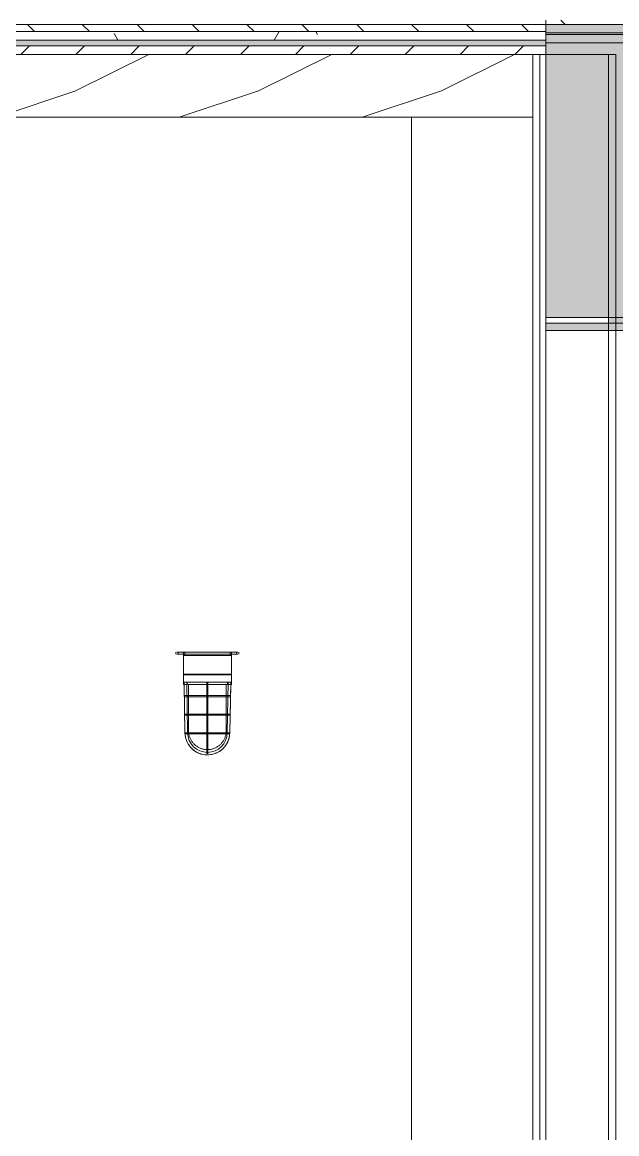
# Model space of a CAD drawing. Header units: inches. Extents: x -4168 to 1483, y -300 to 637.
# Drawn here: x -3454.4 to -3402.5, y 170.6 to 267.8 of the extents above; entities that cross this region are included whole.
import ezdxf

# ---------------------------------------------------------------- set-up
doc = ezdxf.new("R2010")
doc.units = ezdxf.units.IN
doc.header["$MEASUREMENT"] = 0
for name, color, linetype, lineweight in [('0-1', 7, 'Continuous', 5), ('0-3', 55, 'Continuous', 9), ('0-4', 7, 'Continuous', 9), ('A-FLOR-2', 8, 'Continuous', 5), ('A-FLOR-3', 251, 'Continuous', 5), ('A-FLOR-7', 192, 'Continuous', 9), ('A-FLOR-MCUT-2', 51, 'Continuous', 9), ('A-FLOR-PATT-1', 45, 'Continuous', 9), ('A-WALL-4', 250, 'Continuous', 13), ('E-LITE-EQPM', 33, 'Continuous', 9), ('E-LITE-EQPM-1', 55, 'Continuous', 9), ('I-WALL-3', 7, 'Continuous', 9), ('I-WALL-4', 55, 'Continuous', 9), ('S-BEAM-4', 55, 'Continuous', 9)]:
    doc.layers.add(name, color=color, linetype=linetype, lineweight=lineweight)
pattern_1 = [(0, (-3769.654, 146.633), (15.36, 3.84), [1.267, -10.253, 1.267, -10.253, -61.44]), (0, (-3769.654, 146.633), (15.36, 3.84), [-23.04, 1.267, -21.773, 1.267, -10.253, -26.88]), (0, (-3769.654, 146.633), (15.36, 3.84), [-57.6, 1.267, -6.413, 1.267, -17.933]), (120, (-3763.894, 148.553), (-11.0055376, 11.38215), [1.267, -10.253, 1.267, -10.253, -61.44]), (120, (-3763.894, 148.553), (-11.0055376, 11.38215), [-23.04, 1.267, -21.773, 1.267, -10.253, -26.88]), (120, (-3763.894, 148.553), (-11.0055376, 11.38215), [-57.6, 1.267, -6.413, 1.267, -17.933]), (240, (-3761.974, 156.233), (-4.3544624, -15.22215), [1.267, -10.253, 1.267, -10.253, -61.44]), (240, (-3761.974, 156.233), (-4.3544624, -15.22215), [-23.04, 1.267, -21.773, 1.267, -10.253, -26.88]), (240, (-3761.974, 156.233), (-4.3544624, -15.22215), [-57.6, 1.267, -6.413, 1.267, -17.933])]
pattern_2 = [(0, (-3769.654, 146.633), (0, 4.798), []), (315, (-3769.654, 146.633), (4.7984266, 0), [6.786, -6.786]), (45, (-3769.654, 146.633), (4.7984266, 0), [6.786, -6.786])]

# ---------------------------------------------------------------- blocks, each defined once
blk = doc.blocks.new('Lighting-Flood-Cooper-All-Pro-VT1730-LED - sconce-2283050-BUILDING SECTION - NORTH_SOUTH THRU PARKING RAMP - LOOKING WEST')
at = {"layer": 'E-LITE-EQPM'}
for p, q in [((-3440.346, 212.437), (-3440.346, 210.812)), ((-3440.346, 212.437), (-3436.146, 212.437)), ((-3440.284, 212.562), (-3440.284, 212.437)), ((-3436.209, 212.437), (-3436.209, 212.562)), ((-3436.146, 210.812), (-3436.146, 212.437)), ((-3440.346, 210.812), (-3436.146, 210.812)), ((-3440.346, 210.75), (-3440.346, 210.125)), ((-3440.346, 210.75), (-3436.146, 210.75)), ((-3440.346, 210.125), (-3436.146, 210.125)), ((-3440.315, 210.812), (-3440.315, 210.75)), ((-3440.286, 210.125), (-3440.208, 205.678)), ((-3439.98, 205.682), (-3440.058, 210.125)), ((-3440.014, 210.125), (-3440.014, 209.899)), ((-3438.293, 210.126), (-3438.293, 205.679)), ((-3438.2, 205.679), (-3438.2, 210.126)), ((-3436.513, 205.682), (-3436.435, 210.125)), ((-3436.478, 209.899), (-3436.478, 210.125)), ((-3436.284, 205.678), (-3436.207, 210.125)), ((-3436.178, 210.75), (-3436.178, 210.812)), ((-3436.146, 210.125), (-3436.146, 210.75)), ((-3439.782, 208.94), (-3440.099, 208.94)), ((-3440.078, 208.94), (-3439.916, 208.94)), ((-3440.014, 209.899), (-3438.292, 209.899)), ((-3439.896, 209.899), (-3439.896, 205.871)), ((-3438.688, 208.94), (-3439.101, 208.94)), ((-3438.201, 209.899), (-3436.478, 209.899)), ((-3436.393, 208.94), (-3437.805, 208.94)), ((-3436.596, 205.871), (-3436.596, 209.899)), ((-3436.577, 208.94), (-3436.415, 208.94)), ((-3440.098, 208.846), (-3439.101, 208.846)), ((-3439.914, 208.846), (-3440.076, 208.846)), ((-3436.711, 208.846), (-3436.395, 208.846)), ((-3436.417, 208.846), (-3436.578, 208.846)), ((-3439.752, 207.315), (-3440.071, 207.315)), ((-3440.069, 207.221), (-3439.076, 207.221)), ((-3440.055, 207.315), (-3439.945, 207.315)), ((-3439.945, 207.221), (-3440.053, 207.221)), ((-3439.934, 207.315), (-3439.894, 207.315)), ((-3438.695, 207.315), (-3439.076, 207.315)), ((-3437.334, 207.315), (-3438.212, 207.315)), ((-3436.422, 207.315), (-3437.289, 207.315)), ((-3436.741, 207.221), (-3436.423, 207.221)), ((-3436.559, 207.221), (-3436.599, 207.221)), ((-3436.548, 207.315), (-3436.438, 207.315)), ((-3436.44, 207.221), (-3436.547, 207.221)), ((-3439.482, 205.69), (-3440.043, 205.69)), ((-3440.039, 205.596), (-3439.063, 205.596)), ((-3440.026, 205.69), (-3439.908, 205.69)), ((-3439.883, 205.596), (-3440.009, 205.596)), ((-3438.688, 205.69), (-3439.063, 205.69)), ((-3438.293, 205.596), (-3438.293, 205.303)), ((-3436.45, 205.69), (-3438.246, 205.69)), ((-3437.011, 205.596), (-3436.454, 205.596)), ((-3436.483, 205.596), (-3436.618, 205.596)), ((-3436.59, 205.69), (-3436.467, 205.69)), ((-3438.293, 203.991), (-3438.293, 204.206)), ((-3438.293, 204.206), (-3438.293, 203.979)), ((-3438.293, 203.979), (-3438.293, 204.206)), ((-3438.2, 203.979), (-3438.2, 204.492)), ((-3438.2, 204.268), (-3438.2, 203.979)), ((-3438.293, 203.844), (-3438.293, 203.978)), ((-3438.2, 203.978), (-3438.2, 203.844))]:
    blk.add_line(p, q, dxfattribs=at)
at = {"layer": 'E-LITE-EQPM', "flags": 128}
for points in [[(-3440.218, 208.846), (-3440.22, 208.846), (-3440.222, 208.846), (-3440.224, 208.846), (-3440.226, 208.846), (-3440.228, 208.847), (-3440.229, 208.847), (-3440.231, 208.848), (-3440.233, 208.848), (-3440.235, 208.849), (-3440.237, 208.85), (-3440.238, 208.85), (-3440.24, 208.851), (-3440.242, 208.852), (-3440.243, 208.853), (-3440.245, 208.854), (-3440.246, 208.855), (-3440.248, 208.856), (-3440.249, 208.858), (-3440.251, 208.859), (-3440.252, 208.86), (-3440.253, 208.861), (-3440.254, 208.863), (-3440.256, 208.864), (-3440.257, 208.866), (-3440.258, 208.867), (-3440.259, 208.869), (-3440.26, 208.871), (-3440.261, 208.872), (-3440.261, 208.874), (-3440.262, 208.876), (-3440.263, 208.878), (-3440.263, 208.879), (-3440.264, 208.881), (-3440.264, 208.883), (-3440.265, 208.885), (-3440.265, 208.887), (-3440.265, 208.889), (-3440.265, 208.89), (-3440.265, 208.892), (-3440.265, 208.894), (-3440.265, 208.896), (-3440.265, 208.898), (-3440.265, 208.9), (-3440.264, 208.902), (-3440.264, 208.903), (-3440.264, 208.905), (-3440.263, 208.907), (-3440.262, 208.909), (-3440.262, 208.911), (-3440.261, 208.912), (-3440.26, 208.914), (-3440.259, 208.916), (-3440.258, 208.917), (-3440.257, 208.919), (-3440.256, 208.92), (-3440.255, 208.922), (-3440.254, 208.923), (-3440.253, 208.925), (-3440.251, 208.926), (-3440.25, 208.927), (-3440.249, 208.929), (-3440.247, 208.93), (-3440.246, 208.931), (-3440.244, 208.932), (-3440.242, 208.933), (-3440.241, 208.934), (-3440.239, 208.935), (-3440.238, 208.936), (-3440.236, 208.936), (-3440.234, 208.937), (-3440.232, 208.938), (-3440.23, 208.938), (-3440.229, 208.938), (-3440.227, 208.939), (-3440.225, 208.939), (-3440.223, 208.939), (-3440.221, 208.94), (-3440.219, 208.94), (-3440.218, 208.94)], [(-3436.274, 208.94), (-3436.276, 208.94), (-3436.281, 208.94), (-3436.289, 208.94), (-3436.3, 208.94), (-3436.314, 208.94), (-3436.331, 208.94), (-3436.351, 208.94), (-3436.375, 208.94), (-3436.401, 208.94), (-3436.43, 208.94), (-3436.462, 208.94), (-3436.497, 208.94), (-3436.535, 208.94), (-3436.576, 208.94), (-3436.619, 208.94), (-3436.665, 208.94), (-3436.713, 208.94), (-3436.764, 208.94), (-3436.817, 208.94), (-3436.872, 208.94), (-3436.93, 208.94), (-3436.99, 208.94), (-3437.052, 208.94), (-3437.115, 208.94), (-3437.181, 208.94), (-3437.248, 208.94), (-3437.317, 208.94), (-3437.387, 208.94), (-3437.459, 208.94), (-3437.532, 208.94), (-3437.606, 208.94), (-3437.681, 208.94), (-3437.757, 208.94), (-3437.834, 208.94), (-3437.911, 208.94), (-3437.989, 208.94), (-3438.068, 208.94), (-3438.146, 208.94), (-3438.225, 208.94), (-3438.304, 208.94), (-3438.383, 208.94), (-3438.461, 208.94), (-3438.54, 208.94), (-3438.617, 208.94), (-3438.694, 208.94), (-3438.771, 208.94), (-3438.846, 208.94), (-3438.921, 208.94), (-3438.995, 208.94), (-3439.067, 208.94), (-3439.138, 208.94), (-3439.208, 208.94), (-3439.276, 208.94), (-3439.342, 208.94), (-3439.407, 208.94), (-3439.47, 208.94), (-3439.531, 208.94), (-3439.589, 208.94), (-3439.646, 208.94), (-3439.7, 208.94), (-3439.753, 208.94), (-3439.802, 208.94), (-3439.849, 208.94), (-3439.894, 208.94), (-3439.936, 208.94), (-3439.975, 208.94), (-3440.012, 208.94), (-3440.046, 208.94), (-3440.076, 208.94), (-3440.104, 208.94), (-3440.129, 208.94), (-3440.151, 208.94), (-3440.17, 208.94), (-3440.186, 208.94), (-3440.199, 208.94), (-3440.208, 208.94), (-3440.215, 208.94), (-3440.218, 208.94), (-3440.218, 208.94)], [(-3440.218, 208.94), (-3440.217, 208.94), (-3440.212, 208.94), (-3440.204, 208.94), (-3440.193, 208.94), (-3440.179, 208.94), (-3440.162, 208.94), (-3440.142, 208.94), (-3440.118, 208.94)], [(-3439.995, 208.94), (-3439.958, 208.94), (-3439.917, 208.94)], [(-3436.599, 208.94), (-3436.557, 208.94), (-3436.517, 208.94), (-3436.481, 208.94)], [(-3436.388, 208.94), (-3436.363, 208.94), (-3436.341, 208.94), (-3436.323, 208.94), (-3436.307, 208.94), (-3436.294, 208.94), (-3436.285, 208.94), (-3436.278, 208.94), (-3436.275, 208.94), (-3436.274, 208.94)], [(-3436.274, 208.94), (-3436.273, 208.94), (-3436.271, 208.939), (-3436.269, 208.939), (-3436.267, 208.939), (-3436.265, 208.939), (-3436.263, 208.938), (-3436.261, 208.938), (-3436.26, 208.937), (-3436.258, 208.937), (-3436.256, 208.936), (-3436.254, 208.935), (-3436.253, 208.934), (-3436.251, 208.933), (-3436.25, 208.932), (-3436.248, 208.931), (-3436.246, 208.93), (-3436.245, 208.929), (-3436.244, 208.928), (-3436.242, 208.927), (-3436.241, 208.925), (-3436.24, 208.924), (-3436.238, 208.923), (-3436.237, 208.921), (-3436.236, 208.92), (-3436.235, 208.918), (-3436.234, 208.916), (-3436.233, 208.915), (-3436.232, 208.913), (-3436.231, 208.911), (-3436.231, 208.91), (-3436.23, 208.908), (-3436.23, 208.906), (-3436.229, 208.904), (-3436.229, 208.903), (-3436.228, 208.901), (-3436.228, 208.899), (-3436.228, 208.897), (-3436.228, 208.895), (-3436.228, 208.893), (-3436.228, 208.891), (-3436.228, 208.89), (-3436.228, 208.888), (-3436.228, 208.886), (-3436.228, 208.884), (-3436.229, 208.882), (-3436.229, 208.88), (-3436.23, 208.878), (-3436.23, 208.877), (-3436.231, 208.875), (-3436.232, 208.873), (-3436.233, 208.872), (-3436.233, 208.87), (-3436.234, 208.868), (-3436.235, 208.867), (-3436.237, 208.865), (-3436.238, 208.864), (-3436.239, 208.862), (-3436.24, 208.861), (-3436.241, 208.859), (-3436.243, 208.858), (-3436.244, 208.857), (-3436.246, 208.856), (-3436.247, 208.855), (-3436.249, 208.854), (-3436.25, 208.853), (-3436.252, 208.852), (-3436.254, 208.851), (-3436.255, 208.85), (-3436.257, 208.849), (-3436.259, 208.849), (-3436.26, 208.848), (-3436.262, 208.847), (-3436.264, 208.847), (-3436.266, 208.847), (-3436.268, 208.846), (-3436.27, 208.846), (-3436.272, 208.846), (-3436.273, 208.846), (-3436.274, 208.846)], [(-3440.218, 208.846), (-3440.217, 208.846), (-3440.212, 208.846), (-3440.204, 208.846), (-3440.193, 208.846), (-3440.179, 208.846), (-3440.162, 208.846), (-3440.142, 208.846), (-3440.118, 208.846), (-3440.092, 208.846), (-3440.063, 208.846), (-3440.031, 208.846), (-3439.995, 208.846), (-3439.958, 208.846), (-3439.917, 208.846), (-3439.874, 208.846), (-3439.828, 208.846), (-3439.78, 208.846), (-3439.729, 208.846), (-3439.676, 208.846), (-3439.62, 208.846), (-3439.563, 208.846), (-3439.503, 208.846), (-3439.441, 208.846), (-3439.377, 208.846), (-3439.312, 208.846), (-3439.245, 208.846), (-3439.176, 208.846), (-3439.106, 208.846), (-3439.034, 208.846), (-3438.961, 208.846), (-3438.887, 208.846), (-3438.812, 208.846), (-3438.736, 208.846), (-3438.659, 208.846), (-3438.582, 208.846), (-3438.504, 208.846), (-3438.425, 208.846), (-3438.346, 208.846), (-3438.268, 208.846), (-3438.189, 208.846), (-3438.11, 208.846), (-3438.031, 208.846), (-3437.953, 208.846), (-3437.875, 208.846), (-3437.798, 208.846), (-3437.722, 208.846), (-3437.646, 208.846), (-3437.572, 208.846), (-3437.498, 208.846), (-3437.426, 208.846), (-3437.355, 208.846), (-3437.285, 208.846), (-3437.217, 208.846), (-3437.151, 208.846), (-3437.086, 208.846), (-3437.023, 208.846), (-3436.962, 208.846), (-3436.903, 208.846), (-3436.847, 208.846), (-3436.792, 208.846), (-3436.74, 208.846), (-3436.69, 208.846), (-3436.643, 208.846), (-3436.599, 208.846), (-3436.557, 208.846), (-3436.517, 208.846), (-3436.481, 208.846), (-3436.447, 208.846), (-3436.416, 208.846), (-3436.388, 208.846), (-3436.363, 208.846), (-3436.341, 208.846), (-3436.323, 208.846), (-3436.307, 208.846), (-3436.294, 208.846), (-3436.285, 208.846), (-3436.278, 208.846), (-3436.275, 208.846), (-3436.274, 208.846)], [(-3440.104, 208.846), (-3440.129, 208.846), (-3440.151, 208.846), (-3440.17, 208.846), (-3440.186, 208.846), (-3440.199, 208.846), (-3440.208, 208.846), (-3440.215, 208.846), (-3440.218, 208.846), (-3440.218, 208.846)], [(-3439.894, 208.846), (-3439.936, 208.846), (-3439.975, 208.846), (-3440.012, 208.846)], [(-3436.497, 208.846), (-3436.535, 208.846), (-3436.576, 208.846)], [(-3436.274, 208.846), (-3436.276, 208.846), (-3436.281, 208.846), (-3436.289, 208.846), (-3436.3, 208.846), (-3436.314, 208.846), (-3436.331, 208.846), (-3436.351, 208.846), (-3436.375, 208.846)], [(-3440.191, 207.221), (-3440.192, 207.221), (-3440.194, 207.221), (-3440.196, 207.221), (-3440.198, 207.221), (-3440.2, 207.222), (-3440.202, 207.222), (-3440.203, 207.223), (-3440.205, 207.223), (-3440.207, 207.224), (-3440.209, 207.225), (-3440.21, 207.225), (-3440.212, 207.226), (-3440.214, 207.227), (-3440.215, 207.228), (-3440.217, 207.229), (-3440.219, 207.23), (-3440.22, 207.231), (-3440.221, 207.233), (-3440.223, 207.234), (-3440.224, 207.235), (-3440.225, 207.236), (-3440.227, 207.238), (-3440.228, 207.239), (-3440.229, 207.241), (-3440.23, 207.242), (-3440.231, 207.244), (-3440.232, 207.246), (-3440.233, 207.247), (-3440.233, 207.249), (-3440.234, 207.251), (-3440.235, 207.253), (-3440.235, 207.254), (-3440.236, 207.256), (-3440.236, 207.258), (-3440.237, 207.26), (-3440.237, 207.262), (-3440.237, 207.264), (-3440.237, 207.265), (-3440.237, 207.267), (-3440.237, 207.269), (-3440.237, 207.271), (-3440.237, 207.273), (-3440.237, 207.275), (-3440.237, 207.277), (-3440.236, 207.278), (-3440.236, 207.28), (-3440.235, 207.282), (-3440.235, 207.284), (-3440.234, 207.286), (-3440.233, 207.287), (-3440.232, 207.289), (-3440.231, 207.291), (-3440.231, 207.292), (-3440.229, 207.294), (-3440.228, 207.295), (-3440.227, 207.297), (-3440.226, 207.298), (-3440.225, 207.3), (-3440.224, 207.301), (-3440.222, 207.302), (-3440.221, 207.304), (-3440.219, 207.305), (-3440.218, 207.306), (-3440.216, 207.307), (-3440.215, 207.308), (-3440.213, 207.309), (-3440.211, 207.31), (-3440.21, 207.311), (-3440.208, 207.311), (-3440.206, 207.312), (-3440.204, 207.313), (-3440.203, 207.313), (-3440.201, 207.313), (-3440.199, 207.314), (-3440.197, 207.314), (-3440.195, 207.314), (-3440.193, 207.315), (-3440.192, 207.315), (-3440.191, 207.315)], [(-3436.302, 207.315), (-3436.304, 207.315), (-3436.308, 207.315), (-3436.316, 207.315), (-3436.327, 207.315), (-3436.341, 207.315), (-3436.358, 207.315), (-3436.378, 207.315), (-3436.401, 207.315), (-3436.427, 207.315), (-3436.456, 207.315), (-3436.487, 207.315), (-3436.522, 207.315), (-3436.559, 207.315), (-3436.599, 207.315), (-3436.642, 207.315), (-3436.687, 207.315), (-3436.735, 207.315), (-3436.785, 207.315), (-3436.837, 207.315), (-3436.892, 207.315), (-3436.949, 207.315), (-3437.008, 207.315), (-3437.069, 207.315), (-3437.131, 207.315), (-3437.196, 207.315), (-3437.262, 207.315), (-3437.33, 207.315), (-3437.399, 207.315), (-3437.47, 207.315), (-3437.542, 207.315), (-3437.615, 207.315), (-3437.689, 207.315), (-3437.764, 207.315), (-3437.84, 207.315), (-3437.916, 207.315), (-3437.993, 207.315), (-3438.07, 207.315), (-3438.148, 207.315), (-3438.225, 207.315), (-3438.303, 207.315), (-3438.381, 207.315), (-3438.458, 207.315), (-3438.535, 207.315), (-3438.612, 207.315), (-3438.688, 207.315), (-3438.763, 207.315), (-3438.838, 207.315), (-3438.912, 207.315), (-3438.984, 207.315), (-3439.055, 207.315), (-3439.125, 207.315), (-3439.194, 207.315), (-3439.261, 207.315), (-3439.327, 207.315), (-3439.391, 207.315), (-3439.452, 207.315), (-3439.512, 207.315), (-3439.57, 207.315), (-3439.626, 207.315), (-3439.68, 207.315), (-3439.731, 207.315), (-3439.78, 207.315), (-3439.827, 207.315), (-3439.871, 207.315), (-3439.912, 207.315), (-3439.951, 207.315), (-3439.987, 207.315), (-3440.02, 207.315), (-3440.051, 207.315), (-3440.078, 207.315), (-3440.103, 207.315), (-3440.124, 207.315), (-3440.143, 207.315), (-3440.159, 207.315), (-3440.171, 207.315), (-3440.18, 207.315), (-3440.187, 207.315), (-3440.19, 207.315), (-3440.191, 207.315)], [(-3440.191, 207.315), (-3440.189, 207.315), (-3440.184, 207.315), (-3440.177, 207.315), (-3440.166, 207.315), (-3440.152, 207.315), (-3440.135, 207.315), (-3440.115, 207.315), (-3440.092, 207.315)], [(-3440.191, 207.221), (-3440.189, 207.221), (-3440.184, 207.221), (-3440.177, 207.221), (-3440.166, 207.221), (-3440.152, 207.221), (-3440.135, 207.221), (-3440.115, 207.221), (-3440.092, 207.221), (-3440.066, 207.221), (-3440.037, 207.221), (-3440.005, 207.221), (-3439.971, 207.221), (-3439.934, 207.221), (-3439.894, 207.221), (-3439.851, 207.221), (-3439.806, 207.221), (-3439.758, 207.221), (-3439.708, 207.221), (-3439.656, 207.221), (-3439.601, 207.221), (-3439.544, 207.221), (-3439.485, 207.221), (-3439.424, 207.221), (-3439.361, 207.221), (-3439.297, 207.221), (-3439.231, 207.221), (-3439.163, 207.221), (-3439.093, 207.221), (-3439.023, 207.221), (-3438.951, 207.221), (-3438.878, 207.221), (-3438.804, 207.221), (-3438.729, 207.221), (-3438.653, 207.221), (-3438.577, 207.221), (-3438.5, 207.221), (-3438.423, 207.221), (-3438.345, 207.221), (-3438.267, 207.221), (-3438.19, 207.221), (-3438.112, 207.221), (-3438.034, 207.221), (-3437.957, 207.221), (-3437.881, 207.221), (-3437.805, 207.221), (-3437.729, 207.221), (-3437.655, 207.221), (-3437.581, 207.221), (-3437.509, 207.221), (-3437.437, 207.221), (-3437.367, 207.221), (-3437.299, 207.221), (-3437.232, 207.221), (-3437.166, 207.221), (-3437.102, 207.221), (-3437.04, 207.221), (-3436.98, 207.221), (-3436.922, 207.221), (-3436.866, 207.221), (-3436.813, 207.221), (-3436.761, 207.221), (-3436.712, 207.221), (-3436.666, 207.221), (-3436.622, 207.221), (-3436.58, 207.221), (-3436.542, 207.221), (-3436.506, 207.221), (-3436.472, 207.221), (-3436.442, 207.221), (-3436.415, 207.221), (-3436.39, 207.221), (-3436.368, 207.221), (-3436.35, 207.221), (-3436.334, 207.221), (-3436.322, 207.221), (-3436.312, 207.221), (-3436.306, 207.221), (-3436.303, 207.221), (-3436.302, 207.221)], [(-3440.078, 207.221), (-3440.103, 207.221), (-3440.124, 207.221), (-3440.143, 207.221), (-3440.159, 207.221), (-3440.171, 207.221), (-3440.18, 207.221), (-3440.187, 207.221), (-3440.19, 207.221), (-3440.191, 207.221)], [(-3436.415, 207.315), (-3436.39, 207.315), (-3436.368, 207.315), (-3436.35, 207.315), (-3436.334, 207.315), (-3436.322, 207.315), (-3436.312, 207.315), (-3436.306, 207.315), (-3436.303, 207.315), (-3436.302, 207.315)], [(-3436.302, 207.221), (-3436.304, 207.221), (-3436.308, 207.221), (-3436.316, 207.221), (-3436.327, 207.221), (-3436.341, 207.221), (-3436.358, 207.221), (-3436.378, 207.221), (-3436.401, 207.221)], [(-3436.302, 207.315), (-3436.3, 207.315), (-3436.298, 207.314), (-3436.297, 207.314), (-3436.295, 207.314), (-3436.293, 207.314), (-3436.291, 207.313), (-3436.289, 207.313), (-3436.287, 207.312), (-3436.286, 207.312), (-3436.284, 207.311), (-3436.282, 207.31), (-3436.281, 207.309), (-3436.279, 207.308), (-3436.277, 207.307), (-3436.276, 207.306), (-3436.274, 207.305), (-3436.273, 207.304), (-3436.271, 207.303), (-3436.27, 207.302), (-3436.269, 207.3), (-3436.267, 207.299), (-3436.266, 207.298), (-3436.265, 207.296), (-3436.264, 207.295), (-3436.263, 207.293), (-3436.262, 207.291), (-3436.261, 207.29), (-3436.26, 207.288), (-3436.259, 207.286), (-3436.259, 207.285), (-3436.258, 207.283), (-3436.257, 207.281), (-3436.257, 207.279), (-3436.256, 207.278), (-3436.256, 207.276), (-3436.256, 207.274), (-3436.256, 207.272), (-3436.255, 207.27), (-3436.255, 207.268), (-3436.255, 207.266), (-3436.255, 207.265), (-3436.256, 207.263), (-3436.256, 207.261), (-3436.256, 207.259), (-3436.257, 207.257), (-3436.257, 207.255), (-3436.258, 207.253), (-3436.258, 207.252), (-3436.259, 207.25), (-3436.26, 207.248), (-3436.26, 207.247), (-3436.261, 207.245), (-3436.262, 207.243), (-3436.263, 207.242), (-3436.264, 207.24), (-3436.265, 207.239), (-3436.267, 207.237), (-3436.268, 207.236), (-3436.269, 207.234), (-3436.271, 207.233), (-3436.272, 207.232), (-3436.273, 207.231), (-3436.275, 207.23), (-3436.276, 207.229), (-3436.278, 207.228), (-3436.28, 207.227), (-3436.281, 207.226), (-3436.283, 207.225), (-3436.285, 207.224), (-3436.287, 207.224), (-3436.288, 207.223), (-3436.29, 207.222), (-3436.292, 207.222), (-3436.294, 207.222), (-3436.296, 207.221), (-3436.297, 207.221), (-3436.299, 207.221), (-3436.301, 207.221), (-3436.302, 207.221)], [(-3440.208, 205.678), (-3440.171, 205.328), (-3440.071, 204.99), (-3439.912, 204.675), (-3439.699, 204.394), (-3439.44, 204.155), (-3439.142, 203.967), (-3438.815, 203.835), (-3438.47, 203.763), (-3438.118, 203.755), (-3437.77, 203.809), (-3437.437, 203.925), (-3437.13, 204.099), (-3436.859, 204.325), (-3436.633, 204.595), (-3436.46, 204.902), (-3436.343, 205.234), (-3436.284, 205.678)], [(-3440.16, 205.596), (-3440.162, 205.596), (-3440.164, 205.596), (-3440.165, 205.596), (-3440.167, 205.596), (-3440.169, 205.597), (-3440.171, 205.597), (-3440.173, 205.598), (-3440.175, 205.598), (-3440.176, 205.599), (-3440.178, 205.6), (-3440.18, 205.6), (-3440.182, 205.601), (-3440.183, 205.602), (-3440.185, 205.603), (-3440.186, 205.604), (-3440.188, 205.605), (-3440.189, 205.606), (-3440.191, 205.608), (-3440.192, 205.609), (-3440.194, 205.61), (-3440.195, 205.611), (-3440.196, 205.613), (-3440.197, 205.614), (-3440.198, 205.616), (-3440.199, 205.617), (-3440.2, 205.619), (-3440.201, 205.621), (-3440.202, 205.622), (-3440.203, 205.624), (-3440.204, 205.626), (-3440.204, 205.628), (-3440.205, 205.629), (-3440.205, 205.631), (-3440.206, 205.633), (-3440.206, 205.635), (-3440.206, 205.637), (-3440.207, 205.639), (-3440.207, 205.64), (-3440.207, 205.642), (-3440.207, 205.644), (-3440.207, 205.646), (-3440.206, 205.648), (-3440.206, 205.65), (-3440.206, 205.652), (-3440.206, 205.653), (-3440.205, 205.655), (-3440.205, 205.657), (-3440.204, 205.659), (-3440.203, 205.661), (-3440.203, 205.662), (-3440.202, 205.664), (-3440.201, 205.666), (-3440.2, 205.667), (-3440.199, 205.669), (-3440.198, 205.67), (-3440.197, 205.672), (-3440.195, 205.673), (-3440.194, 205.675), (-3440.193, 205.676), (-3440.192, 205.677), (-3440.19, 205.679), (-3440.189, 205.68), (-3440.187, 205.681), (-3440.186, 205.682), (-3440.184, 205.683), (-3440.182, 205.684), (-3440.181, 205.685), (-3440.179, 205.686), (-3440.177, 205.686), (-3440.176, 205.687), (-3440.174, 205.688), (-3440.172, 205.688), (-3440.17, 205.688), (-3440.168, 205.689), (-3440.167, 205.689), (-3440.165, 205.689), (-3440.163, 205.69), (-3440.161, 205.69), (-3440.16, 205.69)], [(-3436.333, 205.69), (-3436.334, 205.69), (-3436.339, 205.69), (-3436.347, 205.69), (-3436.357, 205.69), (-3436.371, 205.69), (-3436.388, 205.69), (-3436.407, 205.69), (-3436.43, 205.69), (-3436.456, 205.69), (-3436.484, 205.69), (-3436.515, 205.69), (-3436.549, 205.69), (-3436.586, 205.69), (-3436.625, 205.69), (-3436.667, 205.69), (-3436.712, 205.69), (-3436.758, 205.69), (-3436.808, 205.69), (-3436.859, 205.69), (-3436.913, 205.69), (-3436.969, 205.69), (-3437.027, 205.69), (-3437.087, 205.69), (-3437.149, 205.69), (-3437.212, 205.69), (-3437.278, 205.69), (-3437.344, 205.69), (-3437.413, 205.69), (-3437.482, 205.69), (-3437.553, 205.69), (-3437.625, 205.69), (-3437.698, 205.69), (-3437.771, 205.69), (-3437.846, 205.69), (-3437.921, 205.69), (-3437.997, 205.69), (-3438.073, 205.69), (-3438.149, 205.69), (-3438.226, 205.69), (-3438.302, 205.69), (-3438.379, 205.69), (-3438.455, 205.69), (-3438.531, 205.69), (-3438.606, 205.69), (-3438.681, 205.69), (-3438.755, 205.69), (-3438.829, 205.69), (-3438.901, 205.69), (-3438.972, 205.69), (-3439.043, 205.69), (-3439.112, 205.69), (-3439.179, 205.69), (-3439.245, 205.69), (-3439.31, 205.69), (-3439.372, 205.69), (-3439.433, 205.69), (-3439.493, 205.69), (-3439.55, 205.69), (-3439.605, 205.69), (-3439.657, 205.69), (-3439.708, 205.69), (-3439.756, 205.69), (-3439.802, 205.69), (-3439.845, 205.69), (-3439.886, 205.69), (-3439.924, 205.69), (-3439.96, 205.69), (-3439.992, 205.69), (-3440.022, 205.69), (-3440.049, 205.69), (-3440.074, 205.69), (-3440.095, 205.69), (-3440.113, 205.69), (-3440.128, 205.69), (-3440.141, 205.69), (-3440.15, 205.69), (-3440.156, 205.69), (-3440.159, 205.69), (-3440.16, 205.69)], [(-3440.16, 205.69), (-3440.158, 205.69), (-3440.154, 205.69), (-3440.146, 205.69), (-3440.135, 205.69), (-3440.122, 205.69), (-3440.105, 205.69), (-3440.085, 205.69), (-3440.063, 205.69)], [(-3440.16, 205.596), (-3440.158, 205.596), (-3440.154, 205.596), (-3440.146, 205.596), (-3440.135, 205.596), (-3440.122, 205.596), (-3440.105, 205.596), (-3440.085, 205.596), (-3440.063, 205.596), (-3440.037, 205.596), (-3440.009, 205.596), (-3439.978, 205.596), (-3439.944, 205.596), (-3439.907, 205.596), (-3439.868, 205.596), (-3439.826, 205.596), (-3439.781, 205.596), (-3439.734, 205.596), (-3439.685, 205.596), (-3439.633, 205.596), (-3439.58, 205.596), (-3439.524, 205.596), (-3439.466, 205.596), (-3439.406, 205.596), (-3439.344, 205.596), (-3439.28, 205.596), (-3439.215, 205.596), (-3439.148, 205.596), (-3439.08, 205.596), (-3439.011, 205.596), (-3438.94, 205.596), (-3438.868, 205.596), (-3438.795, 205.596), (-3438.721, 205.596), (-3438.647, 205.596), (-3438.572, 205.596), (-3438.496, 205.596), (-3438.42, 205.596), (-3438.344, 205.596), (-3438.267, 205.596), (-3438.19, 205.596), (-3438.114, 205.596), (-3438.038, 205.596), (-3437.962, 205.596), (-3437.886, 205.596), (-3437.812, 205.596), (-3437.737, 205.596), (-3437.664, 205.596), (-3437.592, 205.596), (-3437.52, 205.596), (-3437.45, 205.596), (-3437.381, 205.596), (-3437.314, 205.596), (-3437.248, 205.596), (-3437.183, 205.596), (-3437.12, 205.596), (-3437.059, 205.596), (-3437, 205.596), (-3436.943, 205.596), (-3436.888, 205.596), (-3436.835, 205.596), (-3436.785, 205.596), (-3436.737, 205.596), (-3436.691, 205.596), (-3436.647, 205.596), (-3436.607, 205.596), (-3436.569, 205.596), (-3436.533, 205.596), (-3436.5, 205.596), (-3436.47, 205.596), (-3436.443, 205.596), (-3436.419, 205.596), (-3436.398, 205.596), (-3436.38, 205.596), (-3436.364, 205.596), (-3436.352, 205.596), (-3436.343, 205.596), (-3436.336, 205.596), (-3436.333, 205.596), (-3436.333, 205.596)], [(-3440.049, 205.596), (-3440.074, 205.596), (-3440.095, 205.596), (-3440.113, 205.596), (-3440.128, 205.596), (-3440.141, 205.596), (-3440.15, 205.596), (-3440.156, 205.596), (-3440.159, 205.596), (-3440.16, 205.596)], [(-3439.978, 205.69), (-3439.944, 205.69), (-3439.907, 205.69), (-3439.868, 205.69)], [(-3439.845, 205.596), (-3439.886, 205.596), (-3439.924, 205.596), (-3439.96, 205.596)], [(-3438.26, 204.221), (-3438.312, 204.222), (-3438.378, 204.226), (-3438.444, 204.233), (-3438.509, 204.242), (-3438.574, 204.254), (-3438.639, 204.268), (-3438.702, 204.285), (-3438.765, 204.305), (-3438.828, 204.327), (-3438.889, 204.351), (-3438.949, 204.378), (-3439.008, 204.408), (-3439.066, 204.439), (-3439.123, 204.473), (-3439.178, 204.509), (-3439.232, 204.548), (-3439.284, 204.588), (-3439.334, 204.631), (-3439.383, 204.675), (-3439.43, 204.722), (-3439.475, 204.77), (-3439.518, 204.82), (-3439.559, 204.871), (-3439.598, 204.925), (-3439.635, 204.98), (-3439.669, 205.036), (-3439.702, 205.093), (-3439.732, 205.152), (-3439.759, 205.212), (-3439.784, 205.273), (-3439.807, 205.335), (-3439.827, 205.398), (-3439.845, 205.462), (-3439.86, 205.526), (-3439.872, 205.591), (-3439.882, 205.656), (-3439.89, 205.721), (-3439.894, 205.787), (-3439.896, 205.853), (-3439.896, 205.871)], [(-3438.293, 205.679), (-3438.293, 204.86), (-3438.293, 204.206), (-3438.293, 203.844)], [(-3436.596, 205.871), (-3436.598, 205.805), (-3436.602, 205.739), (-3436.608, 205.674), (-3436.617, 205.608), (-3436.629, 205.543), (-3436.644, 205.479), (-3436.661, 205.415), (-3436.68, 205.352), (-3436.702, 205.29), (-3436.727, 205.229), (-3436.754, 205.168), (-3436.783, 205.109), (-3436.814, 205.051), (-3436.848, 204.995), (-3436.885, 204.939), (-3436.923, 204.886), (-3436.963, 204.834), (-3437.006, 204.783), (-3437.05, 204.734), (-3437.097, 204.687), (-3437.145, 204.642), (-3437.195, 204.599), (-3437.247, 204.558), (-3437.3, 204.519), (-3437.355, 204.483), (-3437.411, 204.448), (-3437.469, 204.416), (-3437.527, 204.386), (-3437.587, 204.358), (-3437.648, 204.333), (-3437.71, 204.311), (-3437.773, 204.29), (-3437.837, 204.273), (-3437.901, 204.258), (-3437.966, 204.245), (-3438.031, 204.235), (-3438.097, 204.228), (-3438.163, 204.223), (-3438.229, 204.221)], [(-3438.2, 203.844), (-3438.2, 204.206), (-3438.2, 204.86), (-3438.2, 205.679)], [(-3436.549, 205.596), (-3436.586, 205.596), (-3436.625, 205.596)], [(-3436.607, 205.69), (-3436.569, 205.69), (-3436.533, 205.69), (-3436.5, 205.69)], [(-3436.443, 205.69), (-3436.419, 205.69), (-3436.398, 205.69), (-3436.38, 205.69), (-3436.364, 205.69), (-3436.352, 205.69), (-3436.343, 205.69), (-3436.336, 205.69), (-3436.333, 205.69), (-3436.333, 205.69)], [(-3436.333, 205.596), (-3436.334, 205.596), (-3436.339, 205.596), (-3436.347, 205.596), (-3436.357, 205.596), (-3436.371, 205.596), (-3436.388, 205.596), (-3436.407, 205.596), (-3436.43, 205.596)], [(-3436.333, 205.69), (-3436.331, 205.69), (-3436.329, 205.689), (-3436.327, 205.689), (-3436.325, 205.689), (-3436.324, 205.689), (-3436.322, 205.688), (-3436.32, 205.688), (-3436.318, 205.687), (-3436.316, 205.687), (-3436.315, 205.686), (-3436.313, 205.685), (-3436.311, 205.684), (-3436.31, 205.683), (-3436.308, 205.682), (-3436.306, 205.681), (-3436.305, 205.68), (-3436.303, 205.679), (-3436.302, 205.678), (-3436.301, 205.677), (-3436.299, 205.675), (-3436.298, 205.674), (-3436.297, 205.673), (-3436.296, 205.671), (-3436.294, 205.67), (-3436.293, 205.668), (-3436.292, 205.666), (-3436.292, 205.665), (-3436.291, 205.663), (-3436.29, 205.661), (-3436.289, 205.66), (-3436.289, 205.658), (-3436.288, 205.656), (-3436.287, 205.654), (-3436.287, 205.653), (-3436.287, 205.651), (-3436.286, 205.649), (-3436.286, 205.647), (-3436.286, 205.645), (-3436.286, 205.643), (-3436.286, 205.641), (-3436.286, 205.64), (-3436.286, 205.638), (-3436.287, 205.636), (-3436.287, 205.634), (-3436.287, 205.632), (-3436.288, 205.63), (-3436.288, 205.628), (-3436.289, 205.627), (-3436.289, 205.625), (-3436.29, 205.623), (-3436.291, 205.622), (-3436.292, 205.62), (-3436.293, 205.618), (-3436.294, 205.617), (-3436.295, 205.615), (-3436.296, 205.614), (-3436.297, 205.612), (-3436.299, 205.611), (-3436.3, 205.609), (-3436.301, 205.608), (-3436.303, 205.607), (-3436.304, 205.606), (-3436.306, 205.605), (-3436.307, 205.604), (-3436.309, 205.603), (-3436.31, 205.602), (-3436.312, 205.601), (-3436.314, 205.6), (-3436.315, 205.599), (-3436.317, 205.599), (-3436.319, 205.598), (-3436.321, 205.597), (-3436.323, 205.597), (-3436.324, 205.597), (-3436.326, 205.596), (-3436.328, 205.596), (-3436.33, 205.596), (-3436.332, 205.596), (-3436.333, 205.596)], [(-3438.2, 204.288), (-3438.2, 204.206), (-3438.2, 203.991)], [(-3438.293, 203.797), (-3438.293, 203.79), (-3438.291, 203.783), (-3438.289, 203.777), (-3438.285, 203.771), (-3438.281, 203.766), (-3438.276, 203.761), (-3438.271, 203.757), (-3438.259, 203.752), (-3438.248, 203.75), (-3438.239, 203.751), (-3438.231, 203.753), (-3438.224, 203.756), (-3438.214, 203.764), (-3438.208, 203.771), (-3438.204, 203.777), (-3438.201, 203.787), (-3438.2, 203.797)]]:
    blk.add_lwpolyline(points, dxfattribs=at)
at = {"layer": 'E-LITE-EQPM'}
blk.add_arc((-3438.246, 205.713), 1.734, 181, 359, dxfattribs=at)
at = {"layer": 'E-LITE-EQPM-1'}
for p, q in [((-3440.996, 212.75), (-3440.996, 212.562)), ((-3440.911, 212.75), (-3440.803, 212.75)), ((-3440.803, 212.562), (-3440.911, 212.562)), ((-3440.803, 212.75), (-3440.595, 212.75)), ((-3440.803, 212.75), (-3440.803, 212.562)), ((-3440.595, 212.562), (-3440.803, 212.562)), ((-3440.595, 212.75), (-3440.232, 212.75)), ((-3440.232, 212.562), (-3440.595, 212.562)), ((-3436.146, 212.75), (-3440.346, 212.75)), ((-3440.346, 212.75), (-3440.346, 209.899)), ((-3440.232, 212.75), (-3436.261, 212.75)), ((-3440.232, 212.75), (-3440.232, 212.562)), ((-3436.261, 212.562), (-3440.232, 212.562)), ((-3436.261, 212.75), (-3435.898, 212.75)), ((-3436.261, 212.75), (-3436.261, 212.562)), ((-3435.898, 212.562), (-3436.261, 212.562)), ((-3436.146, 209.899), (-3436.146, 212.75)), ((-3435.898, 212.75), (-3435.689, 212.75)), ((-3435.689, 212.562), (-3435.898, 212.562)), ((-3435.689, 212.75), (-3435.582, 212.75)), ((-3435.689, 212.75), (-3435.689, 212.562)), ((-3435.582, 212.562), (-3435.689, 212.562)), ((-3435.496, 212.562), (-3435.496, 212.75)), ((-3440.346, 209.899), (-3436.146, 209.899)), ((-3440.282, 209.899), (-3440.208, 205.681)), ((-3436.211, 209.899), (-3436.284, 205.681))]:
    blk.add_line(p, q, dxfattribs=at)
blk.add_arc((-3438.246, 205.715), 1.962, 181, 359, dxfattribs=at)
blk = doc.blocks.new('CTR - 1st Phase - Common Walls_rvt-1-BUILDING SECTION - NORTH_SOUTH THRU PARKING RAMP - LOOKING WEST')
at = {"layer": 'A-WALL-4'}
for p, q in [((-3409.174, 136), (-3409.174, 265)), ((-3408.674, 136), (-3408.674, 265)), ((-3403.174, 136), (-3403.174, 265))]:
    blk.add_line(p, q, dxfattribs=at)
at = {"layer": 'I-WALL-3'}
for p, q in [((-3402.549, 265), (-3409.799, 265)), ((-3409.799, 265), (-3409.799, 136)), ((-3402.549, 136), (-3402.549, 265))]:
    blk.add_line(p, q, dxfattribs=at)
at = {"layer": 'I-WALL-4'}
blk.add_line((-3420.407, 259.5), (-3420.407, 136), dxfattribs=at)
at = {"layer": '0-4'}
blk.add_blockref('Lighting-Flood-Cooper-All-Pro-VT1730-LED - sconce-2283050-BUILDING SECTION - NORTH_SOUTH THRU PARKING RAMP - LOOKING WEST', (0, 0), dxfattribs=at)
blk = doc.blocks.new('LVL-Laminated Veneer Lumber - 4X6 S_ PINE - NO_ 1-1619292-BUILDING SECTION - NORTH_SOUTH THRU PARKING RAMP - LOOKING WEST')
at = {"layer": 'S-BEAM-4'}
h = blk.add_hatch(dxfattribs=at)
h.set_pattern_fill('FP_19', color=256, style=0, pattern_type=2)
h.set_pattern_definition([(216.87, (-3763.257, 162.627), (47.980943, 31.987086), [7.997, -71.971]), (206.565, (-3753.661, 157.829), (-15.99371, -15.99413), [17.881, -17.881]), (198.435, (-3753.661, 149.832), (-31.98674, -15.99388), [10.115, -40.461])])
h.paths.add_polyline_path([(-3479.224, 259.5), (-3409.799, 259.5), (-3409.799, 265), (-3479.224, 265), (-3479.224, 263)], flags=0)
blk.add_line((-3479.224, 259.5), (-3409.799, 259.5), dxfattribs=at)
blk = doc.blocks.new('CTR - 1st Phase - Structure_rvt-1-BUILDING SECTION - NORTH_SOUTH THRU PARKING RAMP - LOOKING WEST')
at = {"layer": '0-3'}
blk.add_blockref('LVL-Laminated Veneer Lumber - 4X6 S_ PINE - NO_ 1-1619292-BUILDING SECTION - NORTH_SOUTH THRU PARKING RAMP - LOOKING WEST', (0, 0), dxfattribs=at)

msp = doc.modelspace()

# ---------------------------------------------------------------- hatches: boundary and pattern name
at = {"layer": 'A-FLOR-2'}
h = msp.add_hatch(color=256, dxfattribs=at)
h.paths.add_polyline_path([(-2924.0475, 266.75), (-2076.1737, 266.75), (-2076.1737, 266.875), (-2542.776, 266.875), (-3408.6737, 266.875), (-3408.6737, 266.75), (-2932.4271, 266.75)], flags=0)
h.paths.add_polyline_path([(-3855.8487, 266.75), (-3481.1737, 266.75), (-3481.1737, 266.875), (-3857.9737, 266.875), (-3857.9737, 266.75)], flags=0)
msp.add_hatch(color=256, dxfattribs=at).paths.add_polyline_path([(-3479.2237, 265.75), (-3408.6737, 265.75), (-3408.6737, 266.25), (-3479.2237, 266.25), (-3479.2237, 266)], flags=0)
at = {"layer": 'A-FLOR-3'}
h = msp.add_hatch(color=256, dxfattribs=at)
h.paths.add_polyline_path([(-2076.7987, 241.5), (-2076.1737, 241.5), (-2076.1737, 242), (-2510.9362, 242), (-2510.9362, 241.5), (-2094.4678, 241.5)], flags=0)
h.paths.add_polyline_path([(-3851.8487, 241.5), (-3486.6737, 241.5), (-3486.6737, 242), (-3852.4737, 242), (-3852.4737, 241.5)], flags=0)
h.paths.add_polyline_path([(-3479.2237, 241.5), (-3479.2237, 242), (-3481.1737, 241.9974), (-3481.1737, 241.5), (-3480.0487, 241.5)], flags=0)
h.paths.add_polyline_path([(-3403.1737, 241.5), (-3207.6362, 241.5), (-3207.6362, 242), (-3403.1737, 241.9979)], flags=0)
h.paths.add_polyline_path([(-2517.6372, 241.5), (-2516.4362, 241.5), (-2516.4362, 242), (-2712.2237, 242), (-2712.2237, 241.5), (-2521.827, 241.5)], flags=0)
h.paths.add_polyline_path([(-3202.1362, 241.5), (-2919.6362, 241.5), (-2919.6362, 242), (-3202.1362, 242), (-3202.1362, 241.9225)], flags=0)
h.paths.add_polyline_path([(-2731.3169, 241.5), (-2717.7237, 241.5), (-2717.7237, 242), (-2914.1362, 242), (-2914.1362, 241.5), (-2737.2362, 241.5)], flags=0)
at = {"layer": 'A-FLOR-PATT-1'}
h = msp.add_hatch(dxfattribs=at)
h.set_pattern_fill('FP_3', color=256, style=0, pattern_type=2)
h.set_pattern_definition(pattern_1)
h.paths.add_polyline_path([(-2949.1863, 266.875), (-2076.1737, 266.875), (-2076.1737, 267.625), (-3408.6737, 267.625), (-3408.6737, 266.875), (-2953.3761, 266.875)], flags=0)
h.paths.add_polyline_path([(-3855.8175, 266.875), (-3479.2237, 266.875), (-3479.2237, 267.625), (-3851.8487, 267.625), (-3851.8487, 267), (-3855.8175, 267.0036), (-3855.8487, 267), (-3857.9737, 267), (-3857.9423, 266.875), (-3855.8487, 266.875)], flags=0)
h = msp.add_hatch(dxfattribs=at)
h.set_pattern_fill('FP_2', color=256, style=0, pattern_type=2)
h.set_pattern_definition([(135, (-3769.654, 146.633), (-4.24264, -4.24264), [])])
h.paths.add_polyline_path([(-2920.7612, 267.625), (-2076.7987, 267.625), (-2076.7987, 268), (-3408.6737, 268), (-3408.6737, 267.625), (-2924.0475, 267.625)], flags=0)
h.paths.add_polyline_path([(-3855.8487, 267.625), (-3855.8175, 267.6271), (-3855.8487, 267.6271)], flags=0)
h.paths.add_polyline_path([(-3851.8487, 267.625), (-3479.2237, 267.625), (-3479.2237, 268), (-3851.8487, 268), (-3851.8487, 267.6311)], flags=0)
h = msp.add_hatch(dxfattribs=at)
h.set_pattern_fill('FP_4', color=256, style=0, pattern_type=2)
h.set_pattern_definition(pattern_2)
h.paths.add_polyline_path([(-3408.6737, 267), (-3408.6737, 267.625), (-3479.2237, 267.625), (-3479.2237, 267), (-3419.2816, 267)], flags=0)
h = msp.add_hatch(dxfattribs=at)
h.set_pattern_fill('FP_4', color=256, style=0, pattern_type=2)
h.set_pattern_definition(pattern_2)
h.paths.add_polyline_path([(-3855.8175, 266), (-3479.2237, 266), (-3479.2237, 266.75), (-3857.9737, 266.75), (-3857.9737, 266), (-3855.8487, 266)], flags=0)
h.paths.add_polyline_path([(-2076.1737, 266), (-2076.1737, 266.75), (-3408.6737, 266.75), (-3408.6737, 266), (-2077.7086, 266)], flags=0)
h = msp.add_hatch(dxfattribs=at)
h.set_pattern_fill('FP_3', color=256, style=0, pattern_type=2)
h.set_pattern_definition(pattern_1)
h.paths.add_polyline_path([(-3455.5237, 266.25), (-3408.6737, 266.25), (-3408.6737, 267), (-3479.2237, 267), (-3479.2237, 266.875), (-3481.1737, 266.875), (-3481.1737, 266.75), (-3479.2237, 266.75), (-3479.2237, 266.25), (-3457.5237, 266.25)], flags=0)
h = msp.add_hatch(dxfattribs=at)
h.set_pattern_fill('FP_1', color=256, style=0, pattern_type=2)
h.set_pattern_definition([(161.57, (-3769.174, 147.113), (-3.8399538, -1.54e-05), [0, -27.322, 3.034, 0]), (18.43, (-3770.134, 147.113), (-3.8399538, 1.54e-05), [0, -27.322, 3.034, 0]), (108.43, (-3769.174, 147.113), (1.919622, -9.6005246), [9.106, -21.25]), (71.57, (-3770.134, 147.113), (1.919622, 9.6005246), [9.106, -21.25])])
h.paths.add_polyline_path([(-3857.9737, 242), (-3479.2237, 242), (-3479.2237, 266), (-3857.9737, 266), (-3857.9737, 263.7483)], flags=0)
h.paths.add_polyline_path([(-2094.4678, 242), (-2070.6737, 242), (-2070.6737, 266), (-3408.6737, 266), (-3408.6737, 242), (-2098.6575, 242)], flags=0)
h = msp.add_hatch(dxfattribs=at)
h.set_pattern_fill('FP_4', color=256, style=0, pattern_type=2)
h.set_pattern_definition(pattern_2)
h.paths.add_polyline_path([(-3479.2237, 265), (-3408.6737, 265), (-3408.6737, 265.75), (-3479.2237, 265.75)], flags=0)
h = msp.add_hatch(dxfattribs=at)
h.set_pattern_fill('FP_5', color=256, style=0, pattern_type=2)
h.set_pattern_definition([(0, (-3769.654, 146.633), (30.72, 7.68), [1.267, -21.773, 1.267, -21.773, -122.88]), (0, (-3769.654, 146.633), (30.72, 7.68), [-46.08, 1.267, -44.813, 1.267, -21.773, -53.76]), (0, (-3769.654, 146.633), (30.72, 7.68), [-115.2, 1.267, -14.093, 1.267, -37.133]), (120, (-3758.134, 150.473), (-22.011075, 22.7643), [1.267, -21.773, 1.267, -21.773, -122.88]), (120, (-3758.134, 150.473), (-22.011075, 22.7643), [-46.08, 1.267, -44.813, 1.267, -21.773, -53.76]), (120, (-3758.134, 150.473), (-22.011075, 22.7643), [-115.2, 1.267, -14.093, 1.267, -37.133]), (240, (-3754.294, 165.833), (-8.708925, -30.4443), [1.267, -21.773, 1.267, -21.773, -122.88]), (240, (-3754.294, 165.833), (-8.708925, -30.4443), [-46.08, 1.267, -44.813, 1.267, -21.773, -53.76]), (240, (-3754.294, 165.833), (-8.708925, -30.4443), [-115.2, 1.267, -14.093, 1.267, -37.133])])
h.paths.add_polyline_path([(-3479.2237, 240.875), (-3479.2237, 241.5), (-3481.1737, 241.5), (-3481.1737, 240.875), (-3480.0487, 240.875)], flags=0)
h.paths.add_polyline_path([(-3486.6737, 240.875), (-3486.6737, 241.5), (-3851.8487, 241.5), (-3851.8487, 240.875), (-3487.2987, 240.875)], flags=0)
h.paths.add_polyline_path([(-3066.5006, 240.875), (-2076.7987, 240.875), (-2076.7987, 241.5), (-3408.6737, 241.5), (-3408.6737, 240.875), (-3069.3386, 240.875)], flags=0)

# ---------------------------------------------------------------- linework, layer by layer
at = {"layer": 'A-FLOR-7'}
for p, q in [((-3408.6737, 240.875), (-3408.6737, 268)), ((-3481.1737, 265), (-3408.6737, 265)), ((-3408.6737, 240.875), (-2076.7987, 240.875))]:
    msp.add_line(p, q, dxfattribs=at)
at = {"layer": 'A-FLOR-MCUT-2'}
for p, q in [((-2076.7987, 267.625), (-3851.8487, 267.625)), ((-3408.6737, 267), (-3481.1737, 267)), ((-2076.1737, 266.875), (-3408.6737, 266.875)), ((-2076.1737, 266.75), (-3408.6737, 266.75)), ((-3408.6737, 266.25), (-3481.1737, 266.25)), ((-3408.6737, 265.75), (-3481.1737, 265.75)), ((-2076.1737, 266), (-3408.6737, 266)), ((-2076.1737, 242), (-3408.6737, 242)), ((-2076.7987, 241.5), (-3408.6737, 241.5))]:
    msp.add_line(p, q, dxfattribs=at)

# ---------------------------------------------------------------- block references
at = {"layer": '0-1'}
for name in ['CTR - 1st Phase - Structure_rvt-1-BUILDING SECTION - NORTH_SOUTH THRU PARKING RAMP - LOOKING WEST', 'CTR - 1st Phase - Common Walls_rvt-1-BUILDING SECTION - NORTH_SOUTH THRU PARKING RAMP - LOOKING WEST']:
    msp.add_blockref(name, (0, 0), dxfattribs=at)

doc.saveas('drawing.dxf')
